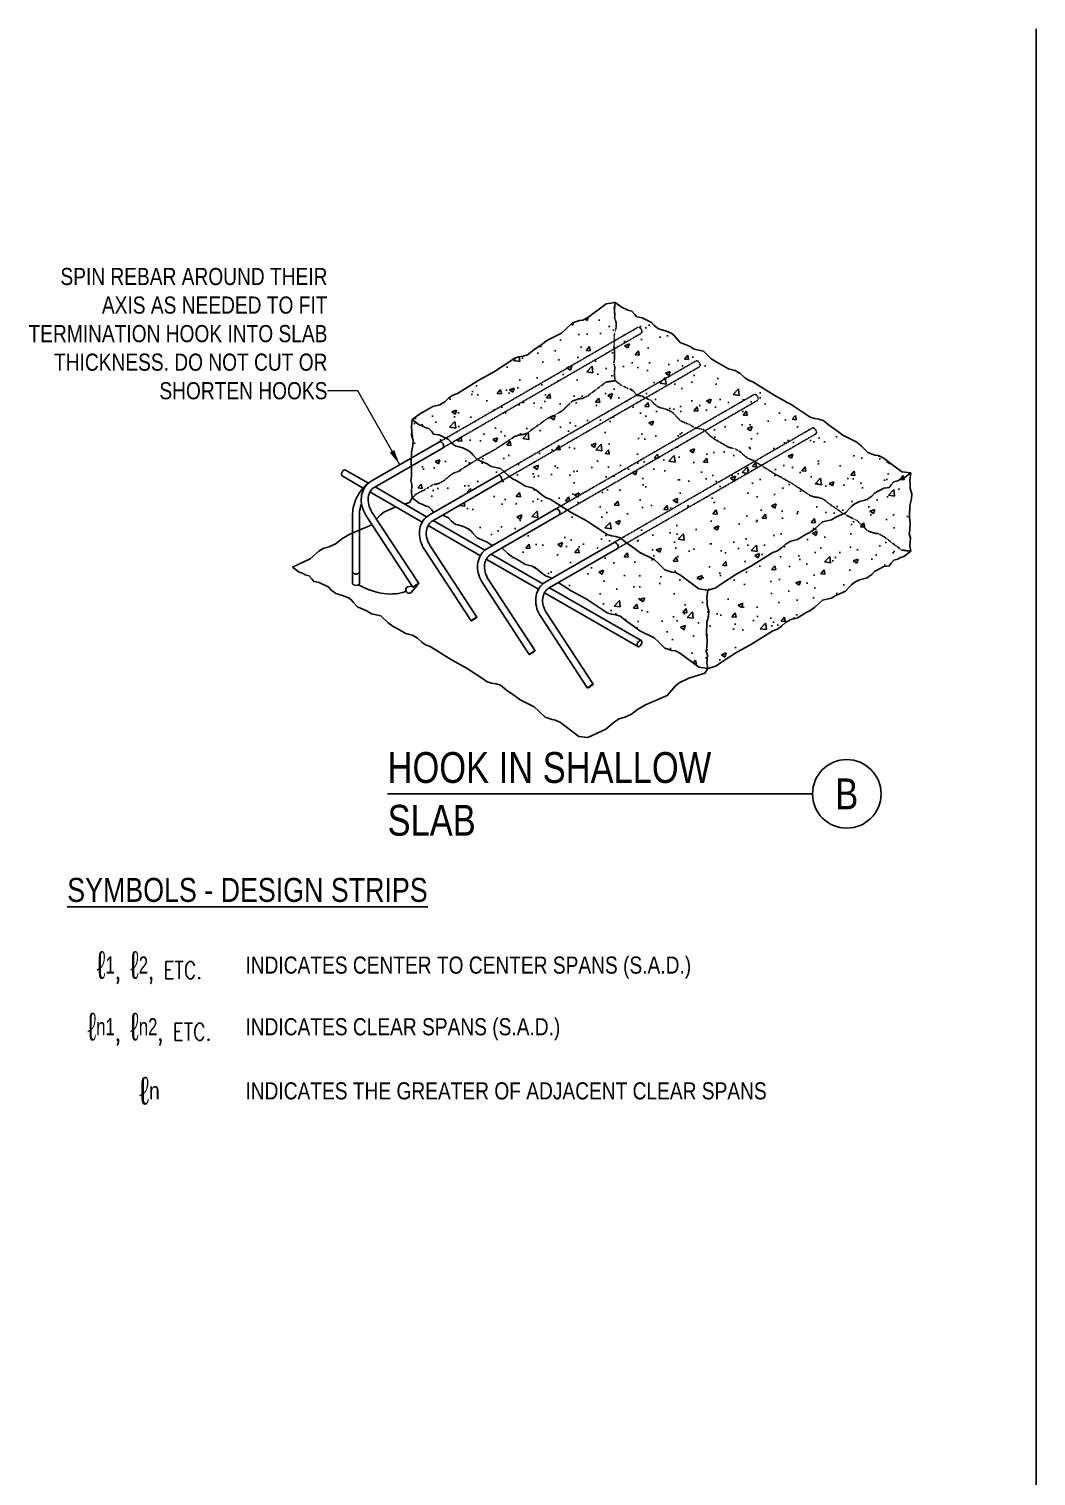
# Model space of a CAD drawing. Header units: millimetres. Extents: x 2250 to 72050, y -16050 to 57150.
# Drawn here: x 56878 to 72050, y 35344 to 57150 of the extents above; entities that cross this region are included whole.
import ezdxf
from ezdxf.enums import TextEntityAlignment as Align

# ---------------------------------------------------------------- set-up
doc = ezdxf.new("R2010")
doc.units = ezdxf.units.MM
doc.linetypes.add('HIDDEN2', pattern=[0.1875, 0.125, -0.0625])
doc.layers.add('Lines', color=7, linetype='Continuous', lineweight=9, true_color=0x00a600)
doc.layers.add('NPLT-JLA', color=193, linetype='Continuous', plot=False)
for name, color, linetype in [('S-G-DIMS', 1, 'Continuous'), ('S-G-HATCH', 1, 'Continuous'), ('S-G-HDN2', 1, 'HIDDEN2'), ('S-G-LEDR', 2, 'Continuous'), ('S-G-MEDM', 3, 'Continuous'), ('S-G-POCH-25', 8, 'Continuous'), ('S-G-STTL', 4, 'Continuous'), ('S-G-TEXT', 3, 'Continuous'), ('S-G-THIN', 1, 'Continuous'), ('S-P-W-TDOWN', 3, 'Continuous')]:
    doc.layers.add(name, color=color, linetype=linetype)
doc.styles.add('ARIAL', font='arial.ttf', dxfattribs={"width": 0.8})
doc.dimstyles.new('ARIALDIMS', dxfattribs={"dimscale": 12, "dimtxt": 20, "dimasz": 19.5, "dimexe": 2.25, "dimexo": 1.75, "dimgap": 10, "dimtad": 1, "dimzin": 3, "dimdsep": 46, "dimtxsty": 'ARIAL', "dimblk1": 'nyatick', "dimblk2": 'nyatick', "dimsah": 1, "dimcen": 2.25, "dimclrd": 1, "dimclre": 1, "dimclrt": 2, "dimadec": 0, "dimazin": 0, "dimtfac": 1, "dimtmove": 0, "dimatfit": 3, "dimfxl": 1, "dimfrac": 2, "dimtolj": 1, "dimtzin": 0, "dimarcsym": 0})
pattern_1 = [(50, (2411.7, -21661.85), (740.546, -64.7894), [77.435, -851.7836]), (355, (2411.7, -21661.85), (-143.256, 776.612), [61.948, -681.427]), (100.4514, (2473.4, -21667.25), (597.29, 711.8226), [65.8095, -723.9046]), (46.1842, (2411.7, -21455.4), (1101.889, -170.893), [116.152, -1277.675]), (96.6356, (2503.5, -21469.6), (965.006, 1005.743), [98.714, -1085.858]), (351.1842, (2411.7, -21455.4), (965.006, 1005.743), [92.922, -1022.14]), (21, (2514.95, -21507), (616.2856, -415.69), [77.435, -851.7836]), (326, (2514.95, -21507), (251.2145, 748.692), [61.948, -681.427]), (71.4514, (2566.3, -21541.6), (867.5, 333.002), [65.8095, -723.9046]), (37.5, (2411.7, -21661.85), (12.5546, 343.7012), [0, -673.1671, 0, -691.7515, 0, -684.008]), (7.5, (2411.7, -21661.85), (271.61, 407.2163), [0, -394.4016, 0, -657.6802, 0, -260.6974]), (327.5, (2181.46, -21661.85), (551.15295, -23.2871), [0, -258.1162, 0, -805.3226, 0, -1068.6012]), (317.5, (2078.2, -21661.85), (602.1193, 103.355), [0, -335.551, 0, -534.8168, 0, -758.8617])]

# ---------------------------------------------------------------- blocks, each defined once
blk = doc.blocks.new('nyatick')
at = {"layer": 'S-G-DIMS'}
blk.add_line((-1.005, 0), (1.005, 0), dxfattribs=at)
at = {"layer": 'S-G-DIMS', "const_width": 0.08}
blk.add_lwpolyline([(0.34, 0.34), (-0.34, -0.34)], dxfattribs=at)
blk = doc.blocks.new('A$Ccc037798')
at = {"layer": 'S-G-HATCH'}
h = blk.add_hatch(dxfattribs=at)
h.set_pattern_fill('AR-CONC', color=256, scale=103.246494)
h.set_pattern_definition(pattern_1)
h.paths.add_polyline_path([(64724.958, 26112.603), (64828.361, 26035.464), (64886.546, 26013.233), (64917.349, 25994.422), (64977.244, 25979.031), (65018.315, 25932.858), (65047.407, 25893.526), (65085.056, 25888.396), (65129.549, 25881.555), (65271.874, 25810.791), (65309.523, 25764.618), (65354.017, 25732.126), (65379.686, 25713.315), (65413.912, 25704.764), (65496.053, 25680.823), (65578.196, 25643.201), (65617.555, 25607.288), (65639.802, 25581.637), (65705.43, 25510.574), (65853.255, 25447.655), (65916.218, 25406.621), (66055.83, 25376.53), (66168.067, 25269.842), (66244.717, 25215.13), (66291.254, 25193.245), (66431.173, 25110.854), (66532.46, 25086.234), (66609.111, 25039.729), (66672.073, 24982.282), (66732.298, 24938.512), (66800.735, 24913.892), (67121.486, 24713.609), (67324.061, 24601.45), (67359.647, 24582.301), (67573.172, 24442.786), (67660.772, 24382.603), (67726.472, 24360.718), (67792.172, 24352.511), (67857.871, 24330.627), (67950.946, 24256.766), (68074.133, 24171.963), (68156.258, 24111.78), (68367.378, 24004.614), (68433.078, 23944.43), (68531.627, 23848.685), (68638.39, 23813.122), (68690.403, 23807.651), (68764.315, 23769.353), (69040.801, 23561.449), (69176.971, 23542.232), (69073.568, 23465.093), (69015.383, 23442.862), (68984.58, 23424.05), (68924.685, 23408.659), (68883.614, 23362.487), (68854.522, 23323.154), (68816.873, 23318.024), (68772.38, 23311.184), (68630.055, 23240.419), (68592.406, 23194.246), (68547.912, 23161.755), (68522.243, 23142.944), (68488.017, 23134.393), (68405.876, 23110.452), (68323.733, 23072.83), (68284.374, 23036.917), (68262.127, 23011.266), (68196.499, 22940.202), (68048.674, 22877.284), (67985.711, 22836.25), (67846.099, 22806.158), (67733.862, 22699.471), (67657.212, 22644.759), (67610.675, 22622.874), (67470.756, 22540.483), (67369.469, 22515.863), (67292.818, 22469.358), (67229.856, 22411.911), (67169.631, 22368.141), (67101.194, 22343.521), (66780.443, 22143.237), (66577.868, 22031.078), (66542.282, 22011.929), (66328.756, 21872.415), (66241.157, 21812.232), (66175.457, 21790.347), (66119.071, 21776.753), (65982.901, 21795.969), (65706.414, 22003.874), (65632.502, 22042.172), (65580.49, 22047.643), (65473.727, 22083.206), (65375.178, 22178.951), (65309.477, 22239.134), (65098.358, 22346.3), (65016.233, 22406.483), (64893.046, 22491.286), (64799.971, 22565.147), (64734.272, 22587.032), (64668.571, 22595.239), (64602.871, 22617.123), (64515.272, 22677.306), (64301.747, 22816.821), (64266.16, 22835.97), (64063.585, 22948.129), (63742.835, 23148.413), (63674.397, 23173.033), (63614.172, 23216.802), (63551.211, 23274.25), (63474.56, 23320.754), (63373.273, 23345.375), (63233.354, 23427.766), (63186.817, 23449.651), (63110.167, 23504.363), (62997.93, 23611.05), (62858.318, 23641.142), (62795.355, 23682.176), (62647.53, 23745.094), (62581.902, 23816.157), (62559.655, 23841.809), (62520.296, 23877.721), (62438.153, 23915.343), (62356.011, 23939.285), (62321.785, 23947.835), (62296.116, 23966.647), (62251.622, 23999.138), (62213.974, 24045.311), (62071.648, 24116.075), (62027.155, 24122.916), (61989.507, 24128.046), (61960.415, 24167.379), (61919.344, 24213.551), (61859.449, 24228.942), (61828.645, 24247.753), (61770.461, 24269.985), (61667.057, 24347.124), (61716.054, 24384.993), (61792.703, 24439.705), (61839.24, 24461.59), (61979.16, 24543.981), (62080.447, 24568.601), (62157.097, 24615.106), (62220.059, 24672.554), (62280.284, 24716.323), (62348.722, 24740.943), (62669.472, 24941.227), (62872.047, 25053.386), (62907.634, 25072.535), (63121.159, 25212.05), (63208.758, 25272.233), (63274.458, 25294.117), (63340.158, 25302.324), (63405.858, 25324.209), (63498.933, 25398.07), (63622.119, 25482.872), (63704.244, 25543.056), (63915.364, 25650.222), (63981.064, 25710.405), (64079.614, 25806.15), (64186.377, 25841.713), (64238.389, 25847.184), (64312.301, 25885.482), (64588.788, 26093.387)])
h = blk.add_hatch(dxfattribs=at)
h.set_pattern_fill('AR-CONC', color=256, scale=103.246494)
h.set_pattern_definition(pattern_1)
edge = h.paths.add_edge_path()
edge.add_line((66112.182, 21602.291), (66107.182, 21667.243))
edge.add_line((66107.182, 21667.243), (66119.071, 21776.753))
edge.add_line((66119.071, 21776.753), (65982.901, 21795.969))
edge.add_line((65982.901, 21795.969), (65706.414, 22003.874))
edge.add_line((65706.414, 22003.874), (65632.502, 22042.172))
edge.add_line((65632.502, 22042.172), (65580.49, 22047.643))
edge.add_line((65580.49, 22047.643), (65473.727, 22083.206))
edge.add_line((65473.727, 22083.206), (65375.178, 22178.951))
edge.add_line((65375.178, 22178.951), (65309.477, 22239.134))
edge.add_line((65309.477, 22239.134), (65098.358, 22346.3))
edge.add_line((65098.358, 22346.3), (65016.233, 22406.483))
edge.add_line((65016.233, 22406.483), (64899.614, 22486.765))
edge.add_line((64899.614, 22486.765), (64759.23, 22405.714))
edge.add_ellipse((64733.322, 22450.365), major_axis=(-25.812, 44.707), ratio=0.577350269, start_angle=180, end_angle=180.2145599, ccw=False)
edge.add_line((64759.166, 22405.676), (63867.076, 21890.628))
edge.add_line((63867.076, 21890.628), (64063.585, 21767.923))
edge.add_line((64063.585, 21767.923), (64266.16, 21655.764))
edge.add_line((64266.16, 21655.764), (64301.747, 21636.615))
edge.add_line((64301.747, 21636.615), (64515.272, 21497.101))
edge.add_line((64515.272, 21497.101), (64602.871, 21436.918))
edge.add_line((64602.871, 21436.918), (64668.571, 21415.033))
edge.add_line((64668.571, 21415.033), (64734.272, 21406.826))
edge.add_line((64734.272, 21406.826), (64799.971, 21384.941))
edge.add_line((64799.971, 21384.941), (64893.046, 21311.081))
edge.add_line((64893.046, 21311.081), (65016.233, 21226.278))
edge.add_line((65016.233, 21226.278), (65098.358, 21166.095))
edge.add_line((65098.358, 21166.095), (65309.477, 21058.928))
edge.add_line((65309.477, 21058.928), (65375.178, 20998.745))
edge.add_line((65375.178, 20998.745), (65473.727, 20903))
edge.add_line((65473.727, 20903), (65580.49, 20867.437))
edge.add_line((65580.49, 20867.437), (65632.502, 20861.966))
edge.add_line((65632.502, 20861.966), (65706.414, 20823.668))
edge.add_line((65706.414, 20823.668), (65982.901, 20615.763))
edge.add_line((65982.901, 20615.763), (66119.071, 20596.547))
edge.add_line((66119.071, 20596.547), (66105.576, 20677.475))
edge.add_line((66105.576, 20677.475), (66113.909, 20799.051))
edge.add_line((66113.909, 20799.051), (66097.243, 20859.006))
edge.add_line((66097.243, 20859.006), (66107.242, 20917.296))
edge.add_line((66107.242, 20917.296), (66110.576, 21020.552))
edge.add_line((66110.576, 21020.552), (66100.576, 21112.15))
edge.add_line((66100.576, 21112.15), (66105.576, 21287.019))
edge.add_line((66105.576, 21287.019), (66130.575, 21385.279))
edge.add_line((66130.575, 21385.279), (66135.514, 21464.061))
edge.add_line((66135.514, 21464.061), (66110.515, 21544.002))
edge.add_line((66110.515, 21544.002), (66112.182, 21602.291))
edge = h.paths.add_edge_path()
edge.add_line((64707.51, 22495.072), (64812.148, 22555.484))
edge.add_line((64812.148, 22555.484), (64799.971, 22565.147))
edge.add_line((64799.971, 22565.147), (64734.272, 22587.032))
edge.add_line((64734.272, 22587.032), (64668.571, 22595.239))
edge.add_line((64668.571, 22595.239), (64602.871, 22617.123))
edge.add_line((64602.871, 22617.123), (64515.272, 22677.306))
edge.add_line((64515.272, 22677.306), (64301.747, 22816.821))
edge.add_line((64301.747, 22816.821), (64266.16, 22835.97))
edge.add_line((64266.16, 22835.97), (64063.585, 22948.129))
edge.add_line((64063.585, 22948.129), (64007.369, 22983.232))
edge.add_line((64007.369, 22983.232), (63883.154, 22911.516))
edge.add_ellipse((63857.246, 22956.167), major_axis=(-25.812, 44.707), ratio=0.577350269, start_angle=180, end_angle=180.2145599, ccw=False)
edge.add_line((63883.09, 22911.479), (63017.835, 22411.923))
edge.add_line((63017.835, 22411.923), (63110.167, 22324.157))
edge.add_line((63110.167, 22324.157), (63186.817, 22269.445))
edge.add_line((63186.817, 22269.445), (63233.354, 22247.56))
edge.add_line((63233.354, 22247.56), (63373.273, 22165.169))
edge.add_line((63373.273, 22165.169), (63474.56, 22140.549))
edge.add_line((63474.56, 22140.549), (63551.211, 22094.044))
edge.add_line((63551.211, 22094.044), (63614.172, 22036.597))
edge.add_line((63614.172, 22036.597), (63674.397, 21992.827))
edge.add_line((63674.397, 21992.827), (63742.835, 21968.207))
edge.add_line((63742.835, 21968.207), (63767.874, 21952.572))
edge.add_line((63767.874, 21952.572), (64707.51, 22495.072))
edge = h.paths.add_edge_path()
edge.add_line((63674.397, 23173.033), (63614.172, 23216.802))
edge.add_line((63614.172, 23216.802), (63551.211, 23274.25))
edge.add_line((63551.211, 23274.25), (63474.56, 23320.754))
edge.add_line((63474.56, 23320.754), (63373.273, 23345.375))
edge.add_line((63373.273, 23345.375), (63233.354, 23427.766))
edge.add_line((63233.354, 23427.766), (63186.817, 23449.651))
edge.add_line((63186.817, 23449.651), (63131.486, 23489.145))
edge.add_line((63131.486, 23489.145), (63007.079, 23417.319))
edge.add_ellipse((62981.171, 23461.97), major_axis=(-25.812, 44.707), ratio=0.577350269, start_angle=180, end_angle=180.2145599, ccw=False)
edge.add_line((63007.015, 23417.281), (62126.204, 22908.745))
edge.add_line((62126.204, 22908.745), (62213.974, 22865.105))
edge.add_line((62213.974, 22865.105), (62251.622, 22818.933))
edge.add_line((62251.622, 22818.933), (62296.116, 22786.441))
edge.add_line((62296.116, 22786.441), (62321.785, 22767.63))
edge.add_line((62321.785, 22767.63), (62356.011, 22759.079))
edge.add_line((62356.011, 22759.079), (62438.153, 22735.138))
edge.add_line((62438.153, 22735.138), (62520.296, 22697.516))
edge.add_line((62520.296, 22697.516), (62559.655, 22661.603))
edge.add_line((62559.655, 22661.603), (62581.902, 22635.952))
edge.add_line((62581.902, 22635.952), (62647.53, 22564.888))
edge.add_line((62647.53, 22564.888), (62795.355, 22501.97))
edge.add_line((62795.355, 22501.97), (62858.318, 22460.936))
edge.add_line((62858.318, 22460.936), (62885.927, 22454.985))
edge.add_line((62885.927, 22454.985), (63831.435, 23000.874))
edge.add_line((63831.435, 23000.874), (63908.167, 23045.176))
edge.add_line((63908.167, 23045.176), (63742.835, 23148.413))
edge.add_line((63742.835, 23148.413), (63674.397, 23173.033))
h.paths.add_polyline_path([(62997.93, 23611.05), (62858.318, 23641.142), (62795.355, 23682.176), (62645.41, 23745.996), (62348.722, 23560.738), (62280.284, 23536.117), (62220.059, 23492.348), (62157.097, 23434.901), (62080.447, 23388.396), (61979.16, 23363.776), (61839.24, 23281.384), (61792.703, 23259.5), (61723.176, 23220.262), (61667.057, 23166.918), (61770.461, 23089.779), (61828.645, 23067.548), (61859.449, 23048.736), (61919.344, 23033.345), (61960.415, 22987.173), (61988.884, 22948.682), (62955.359, 23506.677), (63050.155, 23561.407)])
h.paths.add_polyline_path([(62646.226, 23746.506), (62581.902, 23816.157), (62559.655, 23841.809), (62520.296, 23877.721), (62438.153, 23915.343), (62356.011, 23939.285), (62321.785, 23947.835), (62296.116, 23966.647), (62256.5, 23995.576), (62130.907, 23923.065), (61652.459, 23646.833), (61658.562, 23590.923), (61655.229, 23487.667), (61645.229, 23429.377), (61661.895, 23369.422), (61653.563, 23247.846), (61667.057, 23166.918), (61723.176, 23220.262), (61792.703, 23259.5), (61839.24, 23281.384), (61979.16, 23363.776), (62080.447, 23388.396), (62157.097, 23434.901), (62220.059, 23492.348), (62280.284, 23536.117), (62348.722, 23560.738)])
h.paths.add_polyline_path([(62172.16, 24066.101), (62071.648, 24116.075), (62027.155, 24122.916), (61989.507, 24128.046), (61960.415, 24167.379), (61919.344, 24213.551), (61859.449, 24228.942), (61828.645, 24247.753), (61770.461, 24269.985), (61667.057, 24347.124), (61655.168, 24237.614), (61660.168, 24172.663), (61658.501, 24114.373), (61683.501, 24034.433), (61678.561, 23955.65), (61653.563, 23857.391), (61650.926, 23765.166), (62079.284, 24012.479)])
h = blk.add_hatch(dxfattribs=at)
h.set_pattern_fill('AR-CONC', color=256, scale=103.246494)
h.set_pattern_definition(pattern_1)
h.paths.add_polyline_path([(69163.477, 23052.499), (69188.475, 23150.759), (69193.414, 23229.541), (69168.415, 23309.481), (69170.082, 23367.771), (69165.082, 23432.722), (69176.971, 23542.232), (69073.568, 23465.093), (69015.383, 23442.862), (68984.58, 23424.05), (68924.685, 23408.659), (68883.614, 23362.487), (68854.522, 23323.154), (68816.873, 23318.024), (68772.38, 23311.184), (68630.055, 23240.419), (68592.406, 23194.246), (68547.912, 23161.755), (68522.243, 23142.944), (68488.017, 23134.393), (68405.876, 23110.452), (68323.733, 23072.83), (68284.374, 23036.917), (68262.127, 23011.266), (68196.499, 22940.202), (68165.365, 22926.951), (68367.378, 22824.408), (68433.078, 22764.225), (68531.627, 22668.479), (68638.39, 22632.917), (68690.403, 22627.445), (68764.315, 22589.147), (69040.801, 22381.243), (69176.971, 22362.026), (69163.477, 22442.955), (69171.809, 22564.53), (69155.143, 22624.485), (69165.143, 22682.775), (69168.476, 22786.031), (69158.476, 22877.63)])
h.paths.add_polyline_path([(69176.971, 22362.026), (69040.801, 22381.243), (68764.315, 22589.147), (68690.403, 22627.445), (68638.39, 22632.917), (68531.627, 22668.479), (68433.078, 22764.225), (68367.378, 22824.408), (68165.365, 22926.951), (68048.674, 22877.284), (67985.711, 22836.25), (67846.099, 22806.158), (67733.862, 22699.471), (67657.212, 22644.759), (67610.675, 22622.874), (67470.756, 22540.483), (67369.469, 22515.863), (67292.818, 22469.358), (67229.856, 22411.911), (67169.631, 22368.141), (67101.194, 22343.521), (66780.443, 22143.237), (66577.868, 22031.078), (66542.282, 22011.929), (66328.756, 21872.415), (66241.157, 21812.232), (66175.457, 21790.347), (66119.071, 21776.753), (66107.182, 21667.243), (66112.182, 21602.291), (66110.515, 21544.002), (66135.514, 21464.061), (66130.575, 21385.279), (66105.576, 21287.019), (66100.576, 21112.15), (66110.576, 21020.552), (66107.242, 20917.296), (66097.243, 20859.006), (66113.909, 20799.051), (66105.576, 20677.475), (66119.071, 20596.547), (66175.457, 20610.141), (66241.157, 20632.026), (66328.756, 20692.209), (66542.282, 20831.724), (66577.868, 20850.873), (66780.443, 20963.032), (67101.194, 21163.315), (67169.631, 21187.935), (67229.856, 21231.705), (67292.818, 21289.152), (67369.469, 21335.657), (67470.756, 21360.277), (67610.675, 21442.668), (67657.212, 21464.553), (67733.862, 21519.265), (67846.099, 21625.953), (67985.711, 21656.044), (68048.674, 21697.078), (68196.499, 21759.997), (68262.127, 21831.06), (68284.374, 21856.711), (68323.733, 21892.624), (68405.876, 21930.246), (68488.017, 21954.187), (68522.243, 21962.738), (68547.912, 21981.549), (68592.406, 22014.041), (68630.055, 22060.214), (68772.38, 22130.978), (68816.873, 22137.819), (68854.522, 22142.949), (68883.614, 22182.281), (68924.685, 22228.454), (68984.58, 22243.845), (69015.383, 22262.656), (69073.568, 22284.887)])
at = {"layer": 'S-G-HDN2'}
for p, q in [((62079.284, 24012.479), (65065.548, 25736.6)), ((62130.907, 23923.065), (65117.171, 25647.185)), ((62955.359, 23506.677), (65941.623, 25230.798)), ((63006.982, 23417.263), (65993.246, 25141.383)), ((63831.435, 23000.875), (66817.699, 24724.995)), ((63883.058, 22911.46), (66869.322, 24635.581)), ((64707.51, 22495.072), (67693.775, 24219.193)), ((64759.133, 22405.658), (67745.397, 24129.778))]:
    blk.add_line(p, q, dxfattribs=at)
for points in [[(64724.958, 26112.603), (64713.068, 26003.093), (64718.069, 25938.142), (64716.402, 25879.852), (64741.401, 25799.912), (64736.461, 25721.13), (64711.463, 25622.87), (64706.463, 25448.001), (64716.462, 25356.402), (64713.129, 25253.146), (64703.13, 25194.857), (64719.795, 25134.902), (64711.463, 25013.326), (64724.958, 24932.398)], [(61667.057, 23166.918), (61723.176, 23220.262), (61792.703, 23259.5), (61839.24, 23281.384), (61979.16, 23363.776), (62080.447, 23388.396), (62157.097, 23434.901), (62220.059, 23492.348), (62280.284, 23536.117), (62348.722, 23560.738), (62669.472, 23761.021), (62872.047, 23873.18), (62907.634, 23892.329), (63121.159, 24031.844), (63208.758, 24092.027), (63274.458, 24113.912), (63340.158, 24122.118), (63405.858, 24144.003), (63498.933, 24217.864), (63622.119, 24302.667), (63704.244, 24362.85), (63915.364, 24470.016), (63981.064, 24530.199), (64079.614, 24625.945), (64186.377, 24661.507), (64238.389, 24666.979), (64312.301, 24705.277), (64588.788, 24913.181), (64724.958, 24932.398)], [(64724.958, 24932.398), (64828.361, 24855.259), (64886.546, 24833.027), (64917.349, 24814.216), (64977.244, 24798.825), (65018.315, 24752.652), (65047.407, 24713.32), (65085.056, 24708.19), (65129.549, 24701.349), (65271.874, 24630.585), (65309.523, 24584.412), (65354.017, 24551.92), (65379.686, 24533.109), (65413.912, 24524.558), (65496.053, 24500.617), (65578.196, 24462.995), (65617.555, 24427.083), (65639.802, 24401.431), (65705.43, 24330.368), (65853.255, 24267.449), (65916.218, 24226.416), (66055.83, 24196.324), (66168.067, 24089.636), (66244.717, 24034.924), (66291.254, 24013.04), (66431.173, 23930.648), (66532.46, 23906.028), (66609.111, 23859.523), (66672.073, 23802.076), (66732.298, 23758.307), (66800.735, 23733.686), (67121.486, 23533.403), (67324.061, 23421.244), (67359.647, 23402.095), (67573.172, 23262.58), (67660.772, 23202.397), (67726.472, 23180.512), (67792.172, 23172.306), (67857.871, 23150.421), (67950.946, 23076.56), (68074.133, 22991.757), (68156.258, 22931.574), (68367.378, 22824.408), (68433.078, 22764.225), (68531.627, 22668.479), (68638.39, 22632.917), (68690.403, 22627.445), (68764.315, 22589.147), (69040.801, 22381.243), (69176.971, 22362.026)]]:
    blk.add_lwpolyline(points, dxfattribs=at)
for centre, major_axis, start_param, end_param in [((65091.36, 25691.893), (-25.812, 44.707), 3.141579733, 6.283190089), ((65967.435, 25186.09), (-25.812, 44.707), 3.141579733, 6.283190089), ((66843.511, 24680.288), (-25.812, 44.707), 3.141579733, 6.283190089), ((67719.586, 24174.486), (-25.812, 44.707), 3.141579733, 6.283190089), ((60820.491, 22049.128), (51.623, 0), 3.141592654, 6.283185307)]:
    blk.add_ellipse(centre, major_axis=major_axis, ratio=0.577350269, start_param=start_param, end_param=end_param, dxfattribs=at)
at = {"layer": 'S-G-MEDM'}
for p, q in [((62079.284, 24012.479), (61050.202, 23418.338)), ((61101.825, 23328.924), (62130.907, 23923.065)), ((61006.322, 23389.176), (60663.787, 23586.939)), ((60927.327, 23315.566), (60612.164, 23497.525)), ((62955.359, 23506.677), (61926.277, 22912.536)), ((61977.9, 22823.122), (63006.982, 23417.262)), ((61817.352, 22801.71), (61030.724, 23255.869)), ((61883.844, 22882.539), (61106.253, 23331.481)), ((60974.386, 22896.301), (61678.335, 21819.299)), ((61764.758, 21875.787), (61060.809, 22952.789)), ((63831.435, 23000.874), (62802.353, 22406.733)), ((62853.976, 22317.319), (63883.058, 22911.46)), ((62693.427, 22295.907), (61906.799, 22750.067)), ((62759.92, 22376.736), (61982.329, 22825.679)), ((64707.51, 22495.072), (63678.428, 21900.931)), ((61850.461, 22390.499), (62554.411, 21313.496)), ((62640.834, 21369.984), (61936.884, 22446.986)), ((63569.503, 21790.105), (62782.875, 22244.264)), ((63635.995, 21870.934), (62858.405, 22319.876)), ((63730.052, 21811.517), (64759.133, 22405.658)), ((62726.537, 21884.696), (63430.486, 20807.694)), ((63516.909, 20864.182), (62812.96, 21941.184)), ((65115.801, 21016.568), (63734.48, 21814.074)), ((65064.177, 20927.154), (63658.95, 21738.462)), ((63602.612, 21378.894), (64306.562, 20301.891)), ((64392.985, 20358.379), (63689.035, 21435.382))]:
    blk.add_line(p, q, dxfattribs=at)
for centre, major_axis, ratio, start_param, end_param in [((62105.095, 23967.772), (-25.812, 44.707), 0.577350269, 3.141585642, 6.28319688), ((60637.975, 23542.232), (25.812, 44.707), 0.577350269, 6.283179702, 9.424777961), ((60637.975, 23542.232), (25.812, 44.707), 0.577350269, 3.141592654, 3.141604847), ((62981.171, 23461.97), (-25.812, 44.707), 0.577350269, 3.141585642, 6.28319688), ((63857.246, 22956.167), (-25.812, 44.707), 0.577350269, 3.141585642, 6.28319688), ((64733.322, 22450.365), (-25.812, 44.707), 0.577350269, 3.141585642, 6.28319688), ((61721.547, 21847.543), (-43.212, -28.244), 0.07795172, 1.727290407, 7.059792697)]:
    blk.add_ellipse(centre, major_axis=major_axis, ratio=ratio, start_param=start_param, end_param=end_param, dxfattribs=at)
for centre, major_axis, ratio in [((62597.622, 21341.74), (-43.212, -28.244), 0.07795172), ((65089.989, 20971.861), (25.812, 44.707), 0.577350269), ((63473.698, 20835.938), (-43.212, -28.244), 0.07795172), ((64349.773, 20330.135), (-43.212, -28.244), 0.07795172)]:
    blk.add_ellipse(centre, major_axis=major_axis, ratio=ratio, dxfattribs=at)
for points, knots in [([(61050.202, 23418.338), (60991.661, 23384.526), (60920.08, 23298.719), (60884.275, 23105.182), (60924.826, 22972.085), (60974.386, 22896.301)], [0, 0, 0, 0, 0.365162268, 0.576535936, 1, 1, 1, 1]), ([(61060.809, 22952.789), (61015.169, 23022.5), (60976.785, 23186.776), (61049.411, 23298.597), (61101.825, 23328.924)], [0, 0, 0, 0, 0.506767799, 1, 1, 1, 1]), ([(61926.277, 22912.536), (61867.737, 22878.723), (61796.155, 22792.916), (61760.351, 22599.379), (61800.901, 22466.282), (61850.461, 22390.499)], [0, 0, 0, 0, 0.365162268, 0.576535936, 1, 1, 1, 1]), ([(61936.884, 22446.986), (61891.245, 22516.697), (61852.861, 22680.974), (61925.487, 22792.794), (61977.9, 22823.122)], [0, 0, 0, 0, 0.506767799, 1, 1, 1, 1]), ([(62802.353, 22406.733), (62743.812, 22372.921), (62672.231, 22287.114), (62636.426, 22093.577), (62676.977, 21960.48), (62726.537, 21884.696)], [0, 0, 0, 0, 0.365162268, 0.576535936, 1, 1, 1, 1]), ([(62812.96, 21941.184), (62767.32, 22010.895), (62728.936, 22175.171), (62801.562, 22286.992), (62853.976, 22317.319)], [0, 0, 0, 0, 0.506767799, 1, 1, 1, 1]), ([(63678.428, 21900.931), (63619.888, 21867.118), (63548.306, 21781.311), (63512.502, 21587.774), (63553.052, 21454.677), (63602.612, 21378.894)], [0, 0, 0, 0, 0.365162268, 0.576535936, 1, 1, 1, 1]), ([(63689.035, 21435.382), (63643.396, 21505.092), (63605.012, 21669.369), (63677.638, 21781.19), (63730.052, 21811.517)], [0, 0, 0, 0, 0.506767799, 1, 1, 1, 1])]:
    blk.add_open_spline(points, degree=3, knots=knots, dxfattribs=at)
for points in [[(61050.202, 23418.338), (61050.2, 23418.337), (61050.198, 23418.336), (61050.196, 23418.335)], [(61101.526, 23328.751), (61101.625, 23328.809), (61101.725, 23328.867), (61101.825, 23328.924)]]:
    blk.add_open_spline(points, degree=3, dxfattribs=at)
at = {"layer": 'S-G-POCH-25'}
for p, q in [((60768.868, 22049.128), (60768.868, 21877.299)), ((60872.114, 22049.128), (60872.114, 21877.299))]:
    blk.add_line(p, q, dxfattribs=at)
blk.add_ellipse((60820.491, 21877.299), major_axis=(51.623, 0), ratio=0.577350269, start_param=3.141592654, end_param=6.283185307, dxfattribs=at)
at = {"layer": 'S-G-STTL'}
blk.add_line((67697.343, 18706.775), (61296.06, 18706.775), dxfattribs=at)
blk.add_circle((68213.576, 18706.775), 516.232, dxfattribs=at)
at = {"layer": 'S-G-THIN'}
for p, q in [((60768.868, 22931.054), (60768.868, 22049.128)), ((60872.114, 22049.128), (60872.114, 22931.054)), ((61666.174, 21837.904), (61601.885, 21827.19)), ((61650.377, 21740.844), (61745.679, 21851.154)), ((61745.679, 21851.154), (61720.92, 21847.028))]:
    blk.add_line(p, q, dxfattribs=at)
for centre, major_axis, ratio, start_param, end_param in [((60820.491, 23226.106), (825.972, -1430.625), 0.577350269, 5.529542575, 6.202164871), ((61615.737, 21778.18), (-25.278, 45.011), 0.816477318, 0.009714088, 3.428328336), ((61615.737, 21778.18), (-25.278, 45.011), 0.816477318, 5.996449625, 6.292899395)]:
    blk.add_ellipse(centre, major_axis=major_axis, ratio=ratio, start_param=start_param, end_param=end_param, dxfattribs=at)
blk.add_open_spline([(61050.202, 23418.338), (60999.207, 23388.957), (60917.425, 23315.958), (60804.423, 23140.646), (60768.865, 23008.799), (60768.868, 22931.054)], degree=3, knots=[0, 0, 0, 0, 0.335558435, 0.557086818, 1, 1, 1, 1], dxfattribs=at)
blk.add_open_spline([(60872.114, 22931.054), (60871.96, 22975.157), (60883.316, 23027.391), (60903.532, 23079.429)], degree=3, dxfattribs=at)
at = {"layer": 'S-P-W-TDOWN'}
blk.add_lwpolyline([(64724.958, 26112.603), (64828.361, 26035.464), (64886.546, 26013.233), (64917.349, 25994.422), (64977.244, 25979.031), (65018.315, 25932.858), (65047.407, 25893.526), (65085.056, 25888.396), (65129.549, 25881.555), (65271.874, 25810.791), (65309.523, 25764.618), (65354.017, 25732.126), (65379.686, 25713.315), (65413.912, 25704.764), (65496.053, 25680.823), (65578.196, 25643.201), (65617.555, 25607.288), (65639.802, 25581.637), (65705.43, 25510.574), (65853.255, 25447.655), (65916.218, 25406.621), (66055.83, 25376.53), (66168.067, 25269.842), (66244.717, 25215.13), (66291.254, 25193.245), (66431.173, 25110.854), (66532.46, 25086.234), (66609.111, 25039.729), (66672.073, 24982.282), (66732.298, 24938.512), (66800.735, 24913.892), (67121.486, 24713.609), (67324.061, 24601.45), (67359.647, 24582.301), (67573.172, 24442.786), (67660.772, 24382.603), (67726.472, 24360.718), (67792.172, 24352.511), (67857.871, 24330.627), (67950.946, 24256.766), (68074.133, 24171.963), (68156.258, 24111.78), (68367.378, 24004.614), (68433.078, 23944.43), (68531.627, 23848.685), (68638.39, 23813.122), (68690.403, 23807.651), (68764.315, 23769.353), (69040.801, 23561.449), (69176.971, 23542.232), (69073.568, 23465.093), (69015.383, 23442.862), (68984.58, 23424.05), (68924.685, 23408.659), (68883.614, 23362.487), (68854.522, 23323.154), (68816.873, 23318.024), (68772.38, 23311.184), (68630.055, 23240.419), (68592.406, 23194.246), (68547.912, 23161.755), (68522.243, 23142.944), (68488.017, 23134.393), (68405.876, 23110.452), (68323.733, 23072.83), (68284.374, 23036.917), (68262.127, 23011.266), (68196.499, 22940.202), (68048.674, 22877.284), (67985.711, 22836.25), (67846.099, 22806.158), (67733.862, 22699.471), (67657.212, 22644.759), (67610.675, 22622.874), (67470.756, 22540.483), (67369.469, 22515.863), (67292.818, 22469.358), (67229.856, 22411.911), (67169.631, 22368.141), (67101.194, 22343.521), (66780.443, 22143.237), (66577.868, 22031.078), (66542.282, 22011.929), (66328.756, 21872.415), (66241.157, 21812.232), (66175.457, 21790.347), (66119.071, 21776.753), (65982.901, 21795.969), (65706.414, 22003.874), (65632.502, 22042.172), (65580.49, 22047.643), (65473.727, 22083.206), (65375.178, 22178.951), (65309.477, 22239.134), (65098.358, 22346.3), (65016.233, 22406.483), (64893.046, 22491.286), (64799.971, 22565.147), (64734.272, 22587.032), (64668.571, 22595.239), (64602.871, 22617.123), (64515.272, 22677.306), (64301.747, 22816.821), (64266.16, 22835.97), (64063.585, 22948.129), (63742.835, 23148.413), (63674.397, 23173.033), (63614.172, 23216.802), (63551.211, 23274.25), (63474.56, 23320.754), (63373.273, 23345.375), (63233.354, 23427.766), (63186.817, 23449.651), (63110.167, 23504.363), (62997.93, 23611.05), (62858.318, 23641.142), (62795.355, 23682.176), (62647.53, 23745.094), (62581.902, 23816.157), (62559.655, 23841.809), (62520.296, 23877.721), (62438.153, 23915.343), (62356.011, 23939.285), (62321.785, 23947.835), (62296.116, 23966.647), (62251.622, 23999.138), (62213.974, 24045.311), (62071.648, 24116.075), (62027.155, 24122.916), (61989.507, 24128.046), (61960.415, 24167.379), (61919.344, 24213.551), (61859.449, 24228.942), (61828.645, 24247.753), (61770.461, 24269.985), (61667.057, 24347.124), (61716.054, 24384.993), (61792.703, 24439.705), (61839.24, 24461.59), (61979.16, 24543.981), (62080.447, 24568.601), (62157.097, 24615.106), (62220.059, 24672.554), (62280.284, 24716.323), (62348.722, 24740.943), (62669.472, 24941.227), (62872.047, 25053.386), (62907.634, 25072.535), (63121.159, 25212.05), (63208.758, 25272.233), (63274.458, 25294.117), (63340.158, 25302.324), (63405.858, 25324.209), (63498.933, 25398.07), (63622.119, 25482.872), (63704.244, 25543.056), (63915.364, 25650.222), (63981.064, 25710.405), (64079.614, 25806.15), (64186.377, 25841.713), (64238.389, 25847.184), (64312.301, 25885.482), (64588.788, 26093.387)], close=True, dxfattribs=at)
for points in [[(61667.057, 24347.124), (61655.168, 24237.614), (61660.168, 24172.663), (61658.501, 24114.373), (61683.501, 24034.433), (61678.561, 23955.65), (61653.563, 23857.391), (61648.562, 23682.521), (61658.562, 23590.923), (61655.229, 23487.667), (61645.229, 23429.377), (61661.895, 23369.422), (61653.563, 23247.846), (61667.057, 23166.918)], [(69176.971, 23542.232), (69165.082, 23432.722), (69170.082, 23367.771), (69168.415, 23309.481), (69193.414, 23229.541), (69188.475, 23150.759), (69163.477, 23052.499), (69158.476, 22877.63), (69168.476, 22786.031), (69165.143, 22682.775), (69155.143, 22624.485), (69171.809, 22564.53), (69163.477, 22442.955), (69176.971, 22362.026), (69073.568, 22284.887), (69015.383, 22262.656), (68984.58, 22243.845), (68924.685, 22228.454), (68883.614, 22182.281), (68854.522, 22142.949), (68816.873, 22137.819), (68772.38, 22130.978), (68630.055, 22060.214), (68592.406, 22014.041), (68547.912, 21981.549), (68522.243, 21962.738), (68488.017, 21954.187), (68405.876, 21930.246), (68323.733, 21892.624), (68284.374, 21856.711), (68262.127, 21831.06), (68196.499, 21759.997), (68048.674, 21697.078), (67985.711, 21656.044), (67846.099, 21625.953), (67733.862, 21519.265), (67657.212, 21464.553), (67610.675, 21442.668), (67470.756, 21360.277), (67369.469, 21335.657), (67292.818, 21289.152), (67229.856, 21231.705), (67169.631, 21187.935), (67101.194, 21163.315), (66780.443, 20963.032), (66577.868, 20850.873), (66542.282, 20831.724), (66328.756, 20692.209), (66241.157, 20632.026), (66175.457, 20610.141), (66119.071, 20596.547), (66105.576, 20677.475), (66113.909, 20799.051), (66097.243, 20859.006), (66107.242, 20917.296), (66110.576, 21020.552), (66100.576, 21112.15), (66105.576, 21287.019), (66130.575, 21385.279), (66135.514, 21464.061), (66110.515, 21544.002), (66112.182, 21602.291), (66107.182, 21667.243), (66119.071, 21776.753)], [(61552.772, 23073.683), (61623.957, 23096.446), (61667.057, 23166.918)], [(61667.057, 23166.918), (61770.461, 23089.779), (61828.645, 23067.548), (61859.449, 23048.736), (61919.344, 23033.345), (61960.415, 22987.173), (61988.884, 22948.682)], [(61130.596, 22846.018), (61182.693, 22906.089), (61238.153, 22949.461), (61382.829, 23019.34), (61419.883, 23031.188)], [(62126.204, 22908.745), (62213.974, 22865.105), (62251.622, 22818.933), (62296.116, 22786.441), (62321.785, 22767.63), (62356.011, 22759.079), (62438.153, 22735.138), (62520.296, 22697.516), (62559.655, 22661.603), (62581.902, 22635.952), (62647.53, 22564.888), (62795.355, 22501.97), (62858.318, 22460.936), (62885.927, 22454.985)], [(59862.141, 22124.849), (60131.377, 22250.678), (60261.585, 22363.929), (60333.924, 22407.302), (60415.908, 22431.398), (60519.592, 22477.18), (60606.398, 22549.468), (60726.963, 22619.347), (61057.308, 22761.513), (61060.26, 22764.917)], [(63017.835, 22411.923), (63110.167, 22324.157), (63186.817, 22269.445), (63233.354, 22247.56), (63373.273, 22165.169), (63474.56, 22140.549), (63551.211, 22094.044), (63614.172, 22036.597), (63674.397, 21992.827), (63742.835, 21968.207), (63767.874, 21952.572)], [(64314.155, 19554.478), (64177.985, 19573.695), (63901.498, 19781.599), (63827.586, 19819.897), (63775.574, 19825.368), (63668.811, 19860.931), (63570.261, 19956.676), (63504.561, 20016.859), (63293.441, 20124.026), (63211.316, 20184.209), (63088.13, 20269.012), (62995.054, 20342.872), (62929.355, 20364.757), (62863.655, 20372.964), (62797.955, 20394.849), (62710.356, 20455.032), (62496.831, 20594.546), (62461.244, 20613.695), (62258.669, 20725.855), (61937.919, 20926.138), (61869.481, 20950.758), (61809.256, 20994.528), (61746.294, 21051.975), (61669.644, 21098.48), (61568.357, 21123.1), (61428.437, 21205.491), (61381.9, 21227.376), (61305.251, 21282.088), (61193.013, 21388.775), (61053.401, 21418.867), (60990.439, 21459.901), (60842.614, 21522.819), (60776.985, 21593.883), (60754.739, 21619.534), (60715.379, 21655.447), (60633.237, 21693.069), (60551.095, 21717.01), (60516.869, 21725.561), (60491.2, 21744.372), (60446.706, 21776.864), (60409.057, 21823.036), (60266.732, 21893.801), (60222.239, 21900.641), (60184.59, 21905.771), (60155.499, 21945.104), (60114.427, 21991.276), (60054.532, 22006.667), (60023.729, 22025.479), (59965.545, 22047.71), (59862.141, 22124.849)], [(63867.076, 21890.628), (64063.585, 21767.923), (64266.16, 21655.764), (64301.747, 21636.615), (64515.272, 21497.101), (64602.871, 21436.918), (64668.571, 21415.033), (64734.272, 21406.826), (64799.971, 21384.941), (64893.046, 21311.081), (65016.233, 21226.278), (65098.358, 21166.095), (65309.477, 21058.928), (65375.178, 20998.745), (65473.727, 20903), (65580.49, 20867.437), (65632.502, 20861.966), (65706.414, 20823.668), (65982.901, 20615.763), (66119.071, 20596.547)], [(64314.155, 19554.478), (64583.391, 19680.307), (64713.598, 19793.558), (64785.938, 19836.931), (64867.922, 19861.026), (64971.606, 19906.809), (65058.412, 19979.097), (65178.976, 20048.975), (65509.321, 20191.141), (65634.707, 20335.717), (65690.167, 20379.09), (65834.842, 20448.968), (66075.97, 20526.075), (66119.071, 20596.547)]]:
    blk.add_lwpolyline(points, dxfattribs=at)
at = {"layer": 'S-G-LEDR', "color": 3, "insert": (60389.536, 24649.194), "char_height": 258.116242, "width": 4548.75416, "attachment_point": 9, "style": 'ARIAL'}
blk.add_mtext('SPIN REBAR AROUND THEIR AXIS AS NEEDED TO FIT TERMINATION HOOK INTO SLAB THICKNESS. DO NOT CUT OR SHORTEN HOOKS', dxfattribs=at)
at = {"layer": 'S-G-STTL', "style": 'ARIAL', "width": 0.8}
for s, height, p in [('HOOK IN SHALLOW', 464.60922, (61296.06, 18871.97)), ('SLAB', 464.6092, (61296.06, 18076.972))]:
    blk.add_text(s, height=height, dxfattribs=at).set_placement(p)
blk.add_text('B', height=464.609, dxfattribs=at).set_placement((68213.576, 18706.775), align=Align.MIDDLE)
at = {"layer": 'S-G-TEXT', "insert": (56469.672, 17440.606), "char_height": 361.36274, "width": 15073.98806, "attachment_point": 1, "line_spacing_factor": 1.29875, "style": 'ARIAL'}
blk.add_mtext('\\pxqj;{\\LSYMBOLS - DESIGN STRIPS}', dxfattribs=at)
at = {"layer": 'S-G-TEXT', "style": 'ARIAL'}
for s, insert, char_height, width, attachment_point in [('\\A1;{\\fArial|b0|i0|c0|p34;\\H1.6x;\\W0.7;\\C3;ℓ\\H0.625x;1\\A0;\\Fromans,romanf|c0;\\W0.8;\\C256;, \\A1;\\fArial|b0|i0|c0|p34;\\H1.6x;\\W0.7;\\C3;ℓ\\H0.625x;2\\A0;\\Fromans,romanf|c0;\\W0.8;\\C256;, ETC.}', (57708.63, 16088.207), 258.116242, 2477.91585, 5), ('INDICATES CENTER TO CENTER SPANS (S.A.D.)', (59154.081, 16088.207), 258.11624, 11770.10027, 4), ('\\A1;{\\fArial|b0|i0|c0|p34;\\H1.6x;\\W0.7;\\C3;ℓ\\H0.625x;n1\\A0;\\Fromans,romanf|c0;\\W0.8;\\C256;, \\A1;\\fArial|b0|i0|c0|p34;\\H1.6x;\\W0.7;\\C3;ℓ\\H0.625x;n2\\A0;\\Fromans,romanf|c0;\\W0.8;\\C256;, ETC.}', (57708.63, 15158.989), 258.116242, 2477.91585, 5), ('INDICATES CLEAR SPANS (S.A.D.)', (59154.081, 15158.989), 258.11624, 11770.10027, 4), ('\\A1;{\\fArial|b0|i0|c0|p34;\\H1.6x;\\C3;ℓ\\H0.625x;n }', (57708.63, 14229.77), 258.11624, 2477.91585, 5), ('INDICATES THE GREATER OF ADJACENT CLEAR SPANS', (59154.081, 14229.77), 258.11624, 11770.10027, 4)]:
    blk.add_mtext(s, dxfattribs=dict(at, insert=insert, char_height=char_height, width=width, attachment_point=attachment_point))
at = {"layer": 'S-G-LEDR', "annotation_type": 0, "has_hookline": 1, "hookline_direction": 1, "text_width": 4481.715}
blk.add_leader([(61478.425, 23665.573), (60846.209, 24778.252), (60390.136, 24778.252)], dimstyle='ARIALDIMS', override={"dimgap": 0.05, "dimtad": 0}, dxfattribs=at)

msp = doc.modelspace()

# ---------------------------------------------------------------- linework, layer by layer
at = {"layer": 'NPLT-JLA'}
msp.add_line((72050, 57150), (72050, -15032.217), dxfattribs=at)

# ---------------------------------------------------------------- block references
at = {"layer": 'Lines'}
msp.add_blockref('A$Ccc037798', (984.794, 26916.695), dxfattribs=at)

doc.saveas('drawing.dxf')
